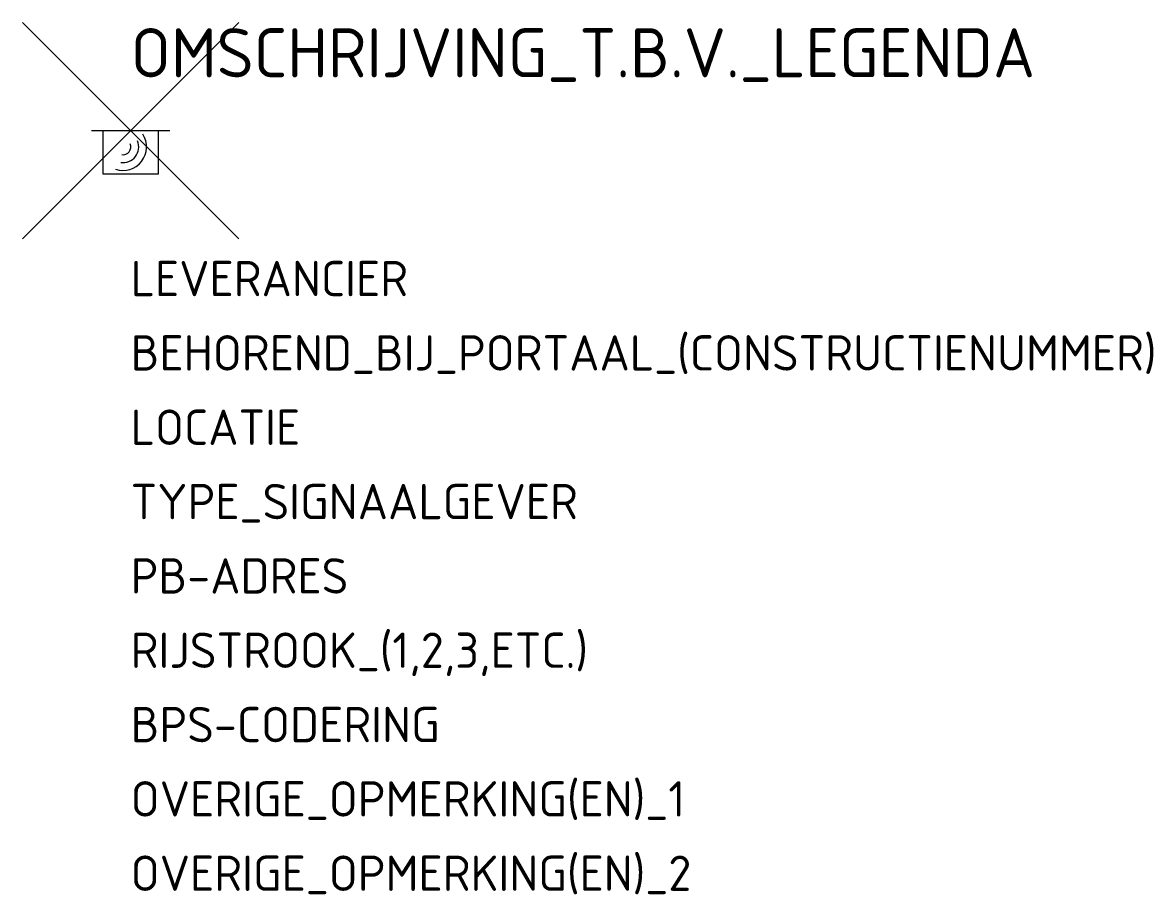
# Model space of a CAD drawing. Extents: x -5.5 to 52.1, y -38.9 to 5.5.
import ezdxf

# ---------------------------------------------------------------- set-up
doc = ezdxf.new("R2010")
doc.units = 0
doc.styles.add('NLCS-ISO', font='NLCS-ISO.ttf')

msp = doc.modelspace()

# ---------------------------------------------------------------- linework, layer by layer
msp.add_line((-2, 0), (2, 0))
for points in [[(5.5, 5.5), (-5.5, -5.5)], [(-5.5, 5.5), (5.5, -5.5)]]:
    msp.add_lwpolyline(points)
at = {"flags": 128}
msp.add_lwpolyline([(-1.4, 0), (1.4, 0), (1.4, -2.217), (-1.4, -2.217), (-1.4, 0)], dxfattribs=at)
for radius, start, end in [(1.2, 251.60878, 32.66634), (0.8, 262.13756, 22.13756), (0.4, 262.13756, 22.13756)]:
    msp.add_arc((-0.391, -0.827), radius, start, end)

# ---------------------------------------------------------------- texts
at = {"style": 'NLCS-ISO'}
msp.add_attdef('OMSCHRIJVING_T.B.V._LEGENDA', (0, 2.715), 'RADAR1', height=2.5, dxfattribs=at)
at = {"style": 'NLCS-ISO', "flags": 1}
for tag, p, s in [('LEVERANCIER', (0, -8.431), ''), ('BEHOREND_BIJ_PORTAAL_(CONSTRUCTIENUMMER)', (0, -12.215), ''), ('LOCATIE', (0, -16), ''), ('TYPE_SIGNAALGEVER', (0, -19.784), 'MSI-RS 3.2'), ('PB-ADRES', (0, -23.569), ''), ('RIJSTROOK_(1,2,3,ETC.)', (0, -27.353), ''), ('BPS-CODERING', (0, -31.138), ''), ('OVERIGE_OPMERKING(EN)_1', (0, -34.922), ''), ('OVERIGE_OPMERKING(EN)_2', (0, -38.707), '')]:
    msp.add_attdef(tag, p, s, height=1.8, dxfattribs=at)

doc.saveas('drawing.dxf')
